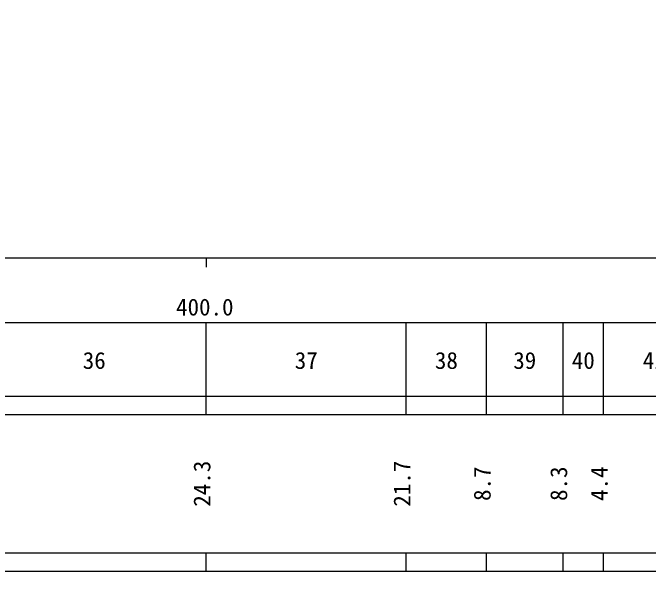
# Model space of a CAD drawing. Units: millimetres on the paper, enlarged 1000 times. Extents: x -55602354 to 84056675, y -218924267 to 380000.
# Drawn here: x 447007 to 515950, y 168288 to 231592 of the extents above; entities that cross this region are included whole.
import ezdxf
from ezdxf.enums import TextEntityAlignment as Align

# ---------------------------------------------------------------- set-up
doc = ezdxf.new("R2010")
doc.units = ezdxf.units.MM
doc.header["$LTSCALE"] = 1000
doc.layers.add('M-STR-STRC', color=7, linetype='Continuous', lineweight=25)
doc.layers.add('M-TTL-BAND', color=7, linetype='Continuous', lineweight=25)
doc.styles.add('ＭＳ ゴシック', font='')
doc.styles.get('ＭＳ ゴシック').set_extended_font_data('MS Gothic')

msp = doc.modelspace()

# ---------------------------------------------------------------- hatches: boundary and pattern name
at = {"layer": 'M-STR-STRC'}
msp.add_hatch(color=256, dxfattribs=at).paths.add_polyline_path([(-55594916, -215317041, 1), (-55594610, -215317070, 1), (-55594305, -215317098, 1), (-55580797, -215307366, 0.41421), (-55580889, -215307431, 0.41421), (-55580745, -215307064, 0.41421), (-55580837, -215307129, 0.41421), (-55580692, -215306761, 0.41421), (-55580785, -215306827, 0.41421), (-55566345, -215305448, 1), (-55566384, -215305752, 1), (-55566423, -215306056, 1), (-55597548, -215332337, 0.41421), (-55597635, -215332409, 0.41421), (-55597517, -215332032, 0.41421), (-55597604, -215332103, 0.41421), (-55597486, -215331727, 0.41421), (-55597573, -215331798, 0.41421), (-55585677, -215342470, 0.41421), (-55585743, -215342562, 0.41421), (-55585726, -215342167, 0.41421), (-55585792, -215342259, 0.41421), (-55585774, -215341865, 0.41421), (-55585841, -215341956, 0.41421), (-55571762, -215344566, 1), (-55571732, -215344261, 1), (-55571703, -215343956, 1), (-55559075, -215335789, 1), (-55559380, -215335758, 1), (-55559685, -215335727, 1), (-55555688, -215322973, 1), (-55555727, -215323277, 1), (-55555767, -215323581, 1), (-55393271, -215354691, 1), (-55393233, -215354387, 1), (-55393196, -215354083, 1), (-55410449, -215351682, 1), (-55410411, -215351378, 1), (-55410374, -215351073, 1), (-55407336, -215338454, 1), (-55407557, -215338427, 1), (-55407777, -215338399, 1), (-55271677, -215370690, 1), (-55271982, -215370659, 1), (-55272287, -215370628, 1), (-55266346, -215358322, 1), (-55266377, -215358627, 1), (-55266407, -215358932, 1), (-55289179, -215367259, 1), (-55289140, -215366955, 1), (-55289100, -215366651, 1), (571140, 349427, -0.39598), (571140, 349427), (571140, 348155), (571851, 348154), (573112, 350484, 0.38568), (573112, 350484)])

# ---------------------------------------------------------------- linework, layer by layer
at = {"layer": 'M-TTL-BAND'}
for p, q in [((40000, 205000), (579000, 205000)), ((468000, 205000), (468000, 204000)), ((68000, 198000), (579000, 198000)), ((468000, 188000), (468000, 198000)), ((489700, 188000), (489700, 198000)), ((498400, 188000), (498400, 198000)), ((506700, 188000), (506700, 198000)), ((511100, 188000), (511100, 198000)), ((40000, 190000), (579000, 190000)), ((40000, 188000), (579000, 188000)), ((40000, 173000), (579000, 173000)), ((468000, 171000), (468000, 173000)), ((489700, 171000), (489700, 173000)), ((498400, 171000), (498400, 173000)), ((506700, 171000), (506700, 173000)), ((511100, 171000), (511100, 173000)), ((40000, 171000), (579000, 171000))]:
    msp.add_line(p, q, dxfattribs=at)

# ---------------------------------------------------------------- texts
at = {"layer": 'M-TTL-BAND', "style": 'ＭＳ ゴシック'}
for s, p in [('400.0', (467844, 198195)), ('36', (455850, 192405)), ('37', (478850, 192405)), ('38', (494050, 192405)), ('39', (502550, 192405)), ('40', (508900, 192405)), ('41', (516600, 192405))]:
    msp.add_text(s, height=1833, dxfattribs=at).set_placement(p, align=Align.BOTTOM_CENTER)
for s, p in [('24.3', (469000, 180500)), ('21.7', (490700, 180500)), ('8.7', (499400, 180500)), ('8.3', (507700, 180500)), ('4.4', (512100, 180500))]:
    msp.add_text(s, height=1833, rotation=90, dxfattribs=at).set_placement(p, align=Align.BOTTOM_CENTER)

doc.saveas('drawing.dxf')
